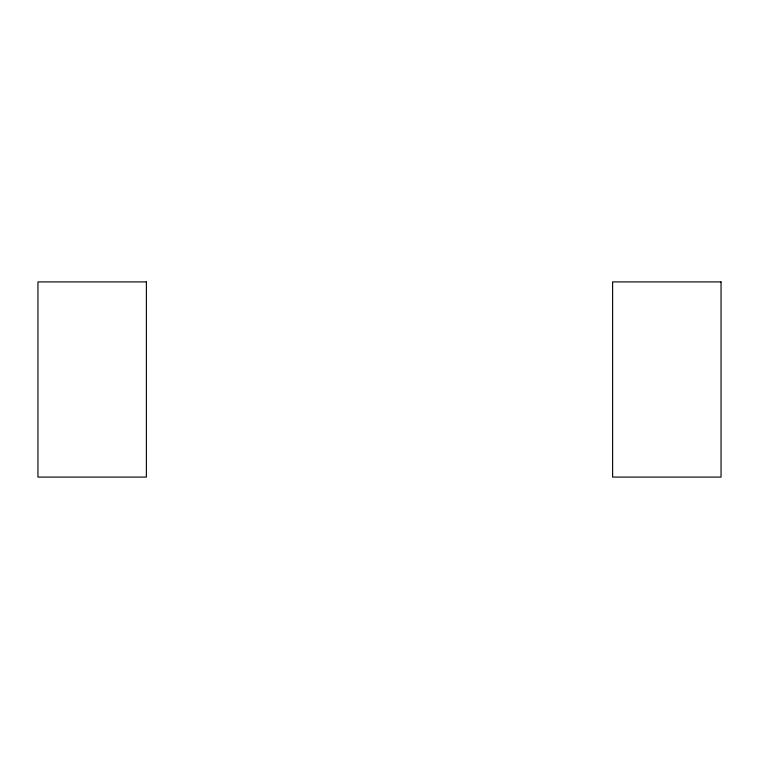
<?xml version="1.0" encoding="UTF-8"?>
<svg xmlns="http://www.w3.org/2000/svg" width="759" height="759" viewBox="0 0 759 759"><rect width="100%" height="100%" fill="white"/><g stroke="black" fill="none" stroke-linecap="round" stroke-linejoin="round"><path stroke-width="1.14" d="M146.383 281.912L37.95 281.912L37.95 477.088L146.383 477.088L146.383 281.912M721.05 281.912L612.617 281.912L612.617 477.088L721.05 477.088L721.05 281.912"/></g></svg>
